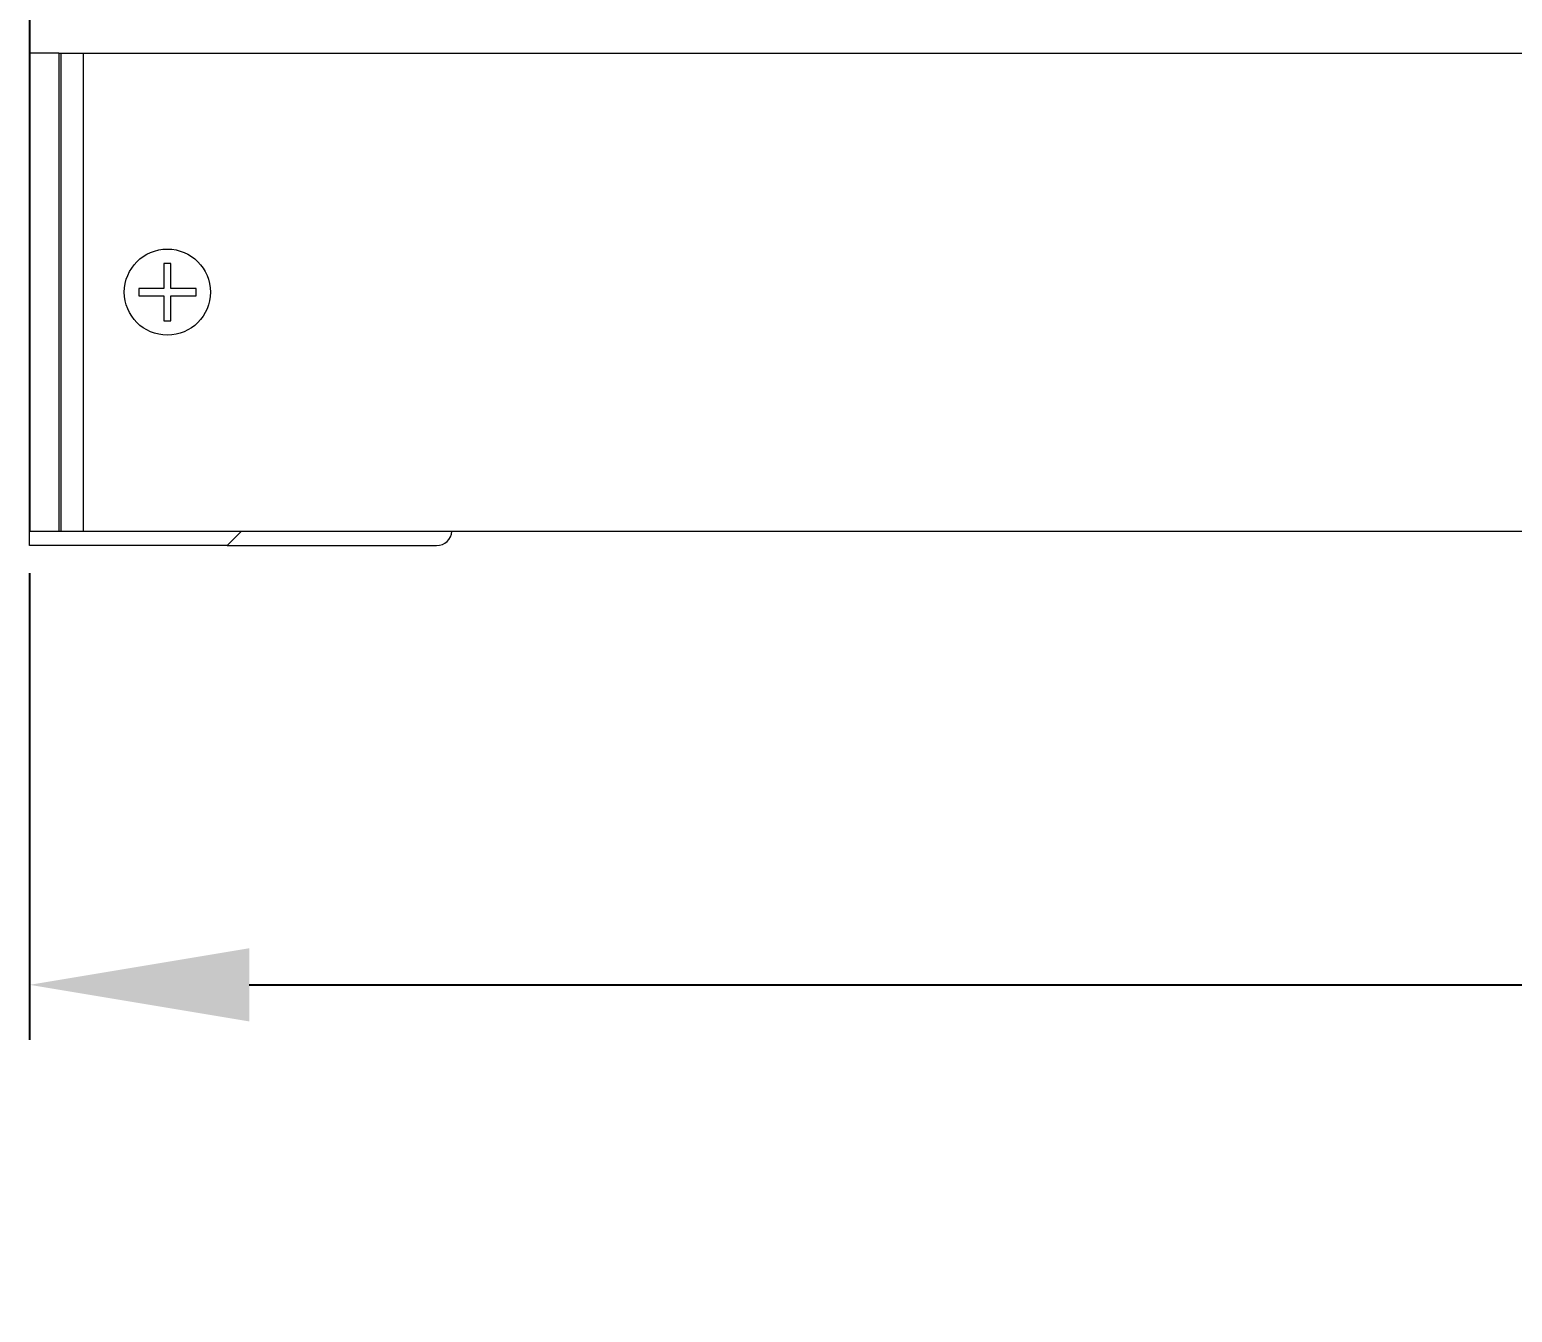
# Model space of a CAD drawing. Header units: millimetres. Extents: x 0 to 140, y -17 to 195.
# Drawn here: x 0 to 33.75, y -17.46 to 11.75 of the extents above; entities that cross this region are included whole.
import ezdxf

# ---------------------------------------------------------------- set-up
doc = ezdxf.new("R2010")
doc.units = ezdxf.units.MM
doc.layers.add('Visible (ANSI)', color=7, linetype='Continuous', lineweight=50)
doc.styles.get("Standard").update_dxf_attribs({"font": 'arial.ttf'})
doc.dimstyles.new('ISO-25', dxfattribs={"dimtxt": 2.5, "dimasz": 2.5, "dimexe": 1.25, "dimexo": 0.625, "dimtad": 1, "dimtxsty": 'Standard', "dimcen": 2.5, "dimadec": 0, "dimazin": 0, "dimtfac": 1, "dimtmove": 0, "dimatfit": 3, "dimfxl": 1, "dimarcsym": 0})

# ---------------------------------------------------------------- blocks, each defined once
blk = doc.blocks.new('*D5')
at = {"color": 0, "lineweight": -2, "transparency": 16777216}
for p, q in [((0, -0.625), (0, -11.25)), ((139.997, -0.625), (139.997, -11.25)), ((5, -10), (54.439, -10)), ((134.997, -10), (83.595, -10))]:
    blk.add_line(p, q, dxfattribs=at)
at = {"color": 0, "transparency": 16777216}
for points in [[(5, -9.166), (5, -10.833), (0, -10)], [(134.997, -9.166), (134.997, -10.833), (139.997, -10)]]:
    blk.add_solid(points, dxfattribs=at)
at = {"layer": 'Defpoints', "color": 0, "transparency": 16777216}
for p in [(0, 0), (139.997, 0), (139.997, -10)]:
    blk.add_point(p, dxfattribs=at)
at = {"color": 0, "lineweight": 15, "transparency": 16777216, "insert": (69.017, -10), "char_height": 5, "attachment_point": 5}
blk.add_mtext('1400 mm', dxfattribs=at)

msp = doc.modelspace()

# ---------------------------------------------------------------- linework, layer by layer
at = {"color": 0, "linetype": 'ByBlock', "lineweight": 15}
for p, q in [((0, 0.313), (0, 194.996)), ((0.01, 0.327), (0.01, 194.996)), ((0.667, 11.215), (0.667, 0.327)), ((0.721, 0.327), (0.721, 11.215)), ((1.215, 11.215), (1.215, 0.327)), ((3.217, 6.424), (3.053, 6.424)), ((3.053, 6.424), (3.053, 5.852)), ((3.217, 5.852), (3.217, 6.424)), ((3.053, 5.852), (2.482, 5.852)), ((2.482, 5.852), (2.482, 5.689)), ((3.788, 5.852), (3.217, 5.852)), ((3.788, 5.689), (3.788, 5.852)), ((2.482, 5.689), (3.053, 5.689)), ((3.053, 5.689), (3.053, 5.117)), ((3.217, 5.689), (3.788, 5.689)), ((3.217, 5.117), (3.217, 5.689)), ((3.053, 5.117), (3.217, 5.117)), ((4.496, 0), (0, 0)), ((0.01, 0.327), (0.667, 0.327)), ((0.534, 0.327), (139.942, 0.327)), ((4.823, 0.327), (4.496, 0)), ((4.496, 0), (9.265, 0))]:
    msp.add_line(p, q, dxfattribs=at)
at = {"color": 0, "linetype": 'ByBlock', "lineweight": 18}
msp.add_line((0, 0), (0, 194.996), dxfattribs=at)
at = {"lineweight": 15}
for q in [(0, 11.215), (46.739, 11.215)]:
    msp.add_line((0.667, 11.215), q, dxfattribs=at)
at = {"color": 0, "linetype": 'ByBlock', "lineweight": 15}
msp.add_circle((3.135, 5.771), 0.98, dxfattribs=at)
msp.add_arc((9.265, 0.348), 0.348, 270, 356.3901, dxfattribs=at)
at = {"layer": 'Visible (ANSI)', "lineweight": 15}
msp.add_line((0, 0.665), (0, 9.172), dxfattribs=at)

# ---------------------------------------------------------------- dimensions: what is measured, and where the dimension line sits
at = {"lineweight": 15}
dim = msp.add_linear_dim(base=(139.997, -10), p1=(0, 0), p2=(139.997, 0), text='1400 mm', dimstyle='ISO-25', override={"dimtxt": 5, "dimasz": 5, "dimtad": 0, "dimtfillclr": 257}, dxfattribs=at)
dim.commit()
dim.dimension.update_dxf_attribs({"geometry": '*D5', "text_midpoint": (69.017, -10), "dimtype": 160})

doc.saveas('drawing.dxf')
